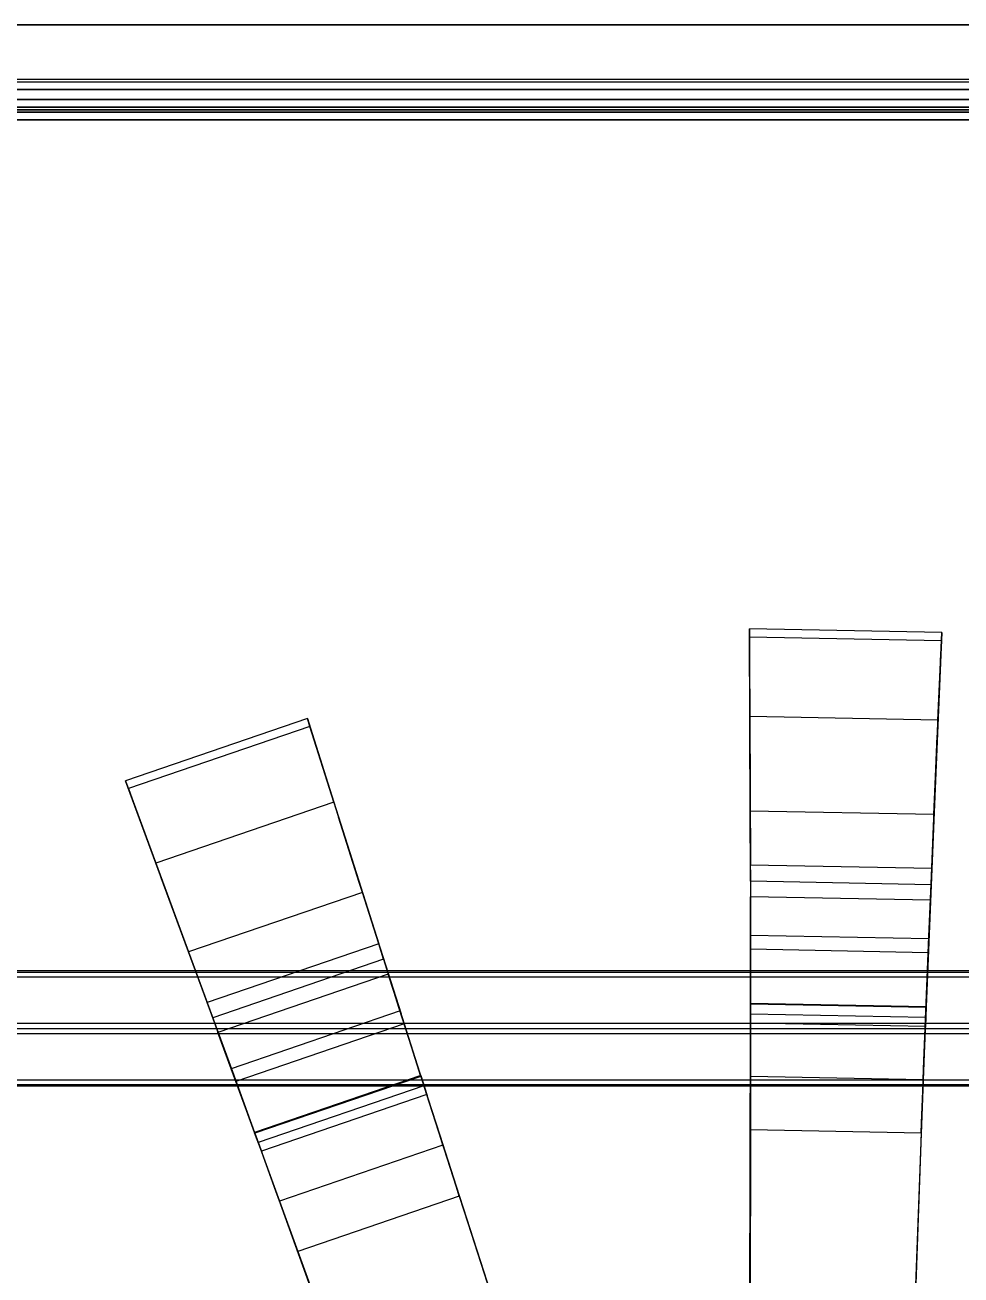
# Model space of a CAD drawing. Extents: x 11992 to 29481, y -6727 to 6811.
# Drawn here: x 14531.2 to 14623.7, y 1097.1 to 1220.6 of the extents above; entities that cross this region are included whole.
import ezdxf

# ---------------------------------------------------------------- set-up
doc = ezdxf.new("R2010")
doc.units = 0
doc.header["$MEASUREMENT"] = 0
doc.layers.get('0').update_dxf_attribs({"color": 8, "linetype": 'CONTINUOUS'})

msp = doc.modelspace()

# ---------------------------------------------------------------- linework, layer by layer
for p, q in [((17199.6, 1220.6, -40.43), (14399.59, 1220.6, -40.43)), ((14399.59, 1220.6, 379.57), (17199.6, 1220.6, 379.57)), ((14424.68, 1215.23, -2439.68), (15685.58, 1215.23, -2439.68)), ((14424.68, 1215.23, -2405.56), (15685.58, 1215.23, -2405.56)), ((14424.68, 1215.23, -2403.32), (15685.58, 1215.23, -2403.32)), ((14424.68, 1215.23, -2369.43), (15685.58, 1215.23, -2369.43)), ((14424.68, 1214.98, -2440.43), (15685.58, 1214.98, -2440.43)), ((14424.68, 1214.98, -2404.81), (15685.58, 1214.98, -2404.81)), ((14424.68, 1214.98, -2404.07), (15685.58, 1214.98, -2404.07)), ((14424.68, 1214.98, -2368.68), (15685.58, 1214.98, -2368.68)), ((14424.68, 1214.23, -2368.43), (15685.58, 1214.23, -2368.43)), ((14424.68, 1214.23, -2404.32), (15685.58, 1214.23, -2404.32)), ((14424.68, 1214.23, -2404.56), (15685.58, 1214.23, -2404.56)), ((14424.68, 1214.23, -2440.68), (15685.58, 1214.23, -2440.68)), ((14424.69, 1215.23, -75.17), (15685.58, 1215.23, -75.17)), ((14424.69, 1215.23, -1412.1), (15685.58, 1215.23, -1412.1)), ((14424.69, 1215.23, -52.17), (15685.58, 1215.23, -52.17)), ((14424.69, 1215.23, -1389.1), (15685.58, 1215.23, -1389.1)), ((14424.69, 1214.98, -75.92), (15685.58, 1214.98, -75.92)), ((14424.69, 1214.98, -1412.85), (15685.58, 1214.98, -1412.85)), ((14424.69, 1214.98, -51.42), (15685.58, 1214.98, -51.42)), ((14424.69, 1214.98, -1388.35), (15685.58, 1214.98, -1388.35)), ((14424.69, 1214.23, -51.17), (15685.58, 1214.23, -51.17)), ((14424.69, 1214.23, -1388.1), (15685.58, 1214.23, -1388.1)), ((15685.58, 1214.23, -76.17), (14424.69, 1214.23, -76.17)), ((15685.58, 1214.23, -1413.1), (14424.69, 1214.23, -1413.1)), ((14424.69, 1213.23, -51.17), (15685.58, 1213.23, -51.17)), ((14424.69, 1213.23, -1388.1), (15685.58, 1213.23, -1388.1)), ((15685.58, 1213.23, -76.17), (14424.69, 1213.23, -76.17)), ((15685.58, 1213.23, -1413.1), (14424.69, 1213.23, -1413.1)), ((14425.68, 1213.23, -2440.68), (15684.58, 1213.23, -2440.68)), ((14425.68, 1213.23, -2368.43), (15684.58, 1213.23, -2368.43)), ((14425.68, 1213.23, -2404.56), (15684.58, 1213.23, -2404.56)), ((14425.68, 1213.23, -2404.32), (15684.58, 1213.23, -2404.32)), ((15685.58, 1212.48, -75.92), (14424.69, 1212.48, -75.92)), ((14424.69, 1212.48, -51.42), (15685.58, 1212.48, -51.42)), ((15685.58, 1212.48, -1412.85), (14424.69, 1212.48, -1412.85)), ((14424.69, 1212.48, -1388.35), (15685.58, 1212.48, -1388.35)), ((15685.58, 1212.23, -1389.6), (14424.69, 1212.23, -1389.6)), ((15685.58, 1212.23, -1411.6), (14424.69, 1212.23, -1411.6)), ((15685.58, 1212.23, -52.67), (14424.69, 1212.23, -52.67)), ((15685.58, 1212.23, -75.17), (14424.69, 1212.23, -75.17)), ((15685.58, 1212.23, -1412.1), (14424.69, 1212.23, -1412.1)), ((15685.58, 1212.23, -74.67), (14424.69, 1212.23, -74.67)), ((15685.58, 1212.23, -52.17), (14424.69, 1212.23, -52.17)), ((15685.58, 1212.23, -1389.1), (14424.69, 1212.23, -1389.1)), ((14424.69, 1211.98, -1412.35), (15685.58, 1211.98, -1412.35)), ((15685.58, 1211.98, -1388.85), (14424.69, 1211.98, -1388.85)), ((14424.69, 1211.98, -75.42), (15685.58, 1211.98, -75.42)), ((15685.58, 1211.98, -51.92), (14424.69, 1211.98, -51.92)), ((14427.18, 1212.48, -2368.68), (15683.08, 1212.48, -2368.68)), ((14427.18, 1212.48, -2440.43), (15683.08, 1212.48, -2440.43)), ((14427.18, 1212.48, -2404.81), (15683.08, 1212.48, -2404.81)), ((14427.18, 1212.48, -2404.07), (15683.08, 1212.48, -2404.07)), ((14427.68, 1212.23, -2369.43), (15682.58, 1212.23, -2369.43)), ((14427.68, 1212.23, -2402.82), (15682.58, 1212.23, -2402.82)), ((14427.68, 1212.23, -2439.68), (15682.58, 1212.23, -2439.68)), ((14427.68, 1212.23, -2369.93), (15682.58, 1212.23, -2369.93)), ((14427.68, 1212.23, -2439.18), (15682.58, 1212.23, -2439.18)), ((14427.68, 1212.23, -2405.56), (15682.58, 1212.23, -2405.56)), ((14427.68, 1212.23, -2403.32), (15682.58, 1212.23, -2403.32)), ((14427.68, 1212.23, -2406.07), (15682.58, 1212.23, -2406.07)), ((14427.68, 1211.98, -2439.93), (15682.58, 1211.98, -2439.93)), ((14427.68, 1211.98, -2405.32), (15682.58, 1211.98, -2405.32)), ((14427.68, 1211.98, -2403.57), (15682.58, 1211.98, -2403.57)), ((14427.68, 1211.98, -2369.18), (15682.58, 1211.98, -2369.18)), ((15685.58, 1211.23, -1388.6), (14424.69, 1211.23, -1388.6)), ((14424.69, 1211.23, -75.67), (15685.58, 1211.23, -75.67)), ((15685.58, 1211.23, -51.67), (14424.69, 1211.23, -51.67)), ((14424.69, 1211.23, -1412.6), (15685.58, 1211.23, -1412.6)), ((14427.68, 1211.23, -2403.82), (15682.58, 1211.23, -2403.82)), ((14427.68, 1211.23, -2405.07), (15682.58, 1211.23, -2405.07)), ((14427.68, 1211.23, -2368.93), (15682.58, 1211.23, -2368.93)), ((14427.68, 1211.23, -2440.18), (15682.58, 1211.23, -2440.18)), ((14602.83, 1160.93, -356.19), (14602.84, 1158.74, -352.81)), ((14602.84, 1160.11, -343.55), (14602.83, 1160.93, -356.19)), ((14602.9, 1142.92, -345.87), (14602.83, 1160.93, -356.19)), ((14621.83, 1160.56, -356.19), (14602.83, 1160.93, -356.19)), ((14602.84, 1160.11, -343.55), (14602.84, 1158.17, -344.02)), ((14602.87, 1152.28, -328.83), (14602.84, 1160.11, -343.55)), ((14621.79, 1159.74, -343.55), (14602.84, 1160.11, -343.55)), ((14621.06, 1142.57, -345.87), (14621.83, 1160.56, -356.19)), ((14621.83, 1160.56, -356.19), (14621.73, 1158.37, -352.81)), ((14621.79, 1159.74, -343.55), (14621.83, 1160.56, -356.19)), ((14602.84, 1158.74, -352.81), (14602.9, 1143.96, -344.34)), ((14602.84, 1158.17, -344.02), (14602.84, 1158.74, -352.81)), ((14621.45, 1151.91, -328.83), (14621.79, 1159.74, -343.55)), ((14621.79, 1159.74, -343.55), (14621.71, 1157.8, -344.02)), ((14602.84, 1158.17, -344.02), (14602.87, 1150.73, -330.04)), ((14621.73, 1158.37, -352.81), (14621.1, 1143.61, -344.34)), ((14621.71, 1157.8, -344.02), (14621.39, 1150.37, -330.04)), ((14621.71, 1157.8, -344.02), (14621.73, 1158.37, -352.81)), ((14559.12, 1152.06, -1691.18), (14541.15, 1145.91, -1691.18)), ((14559.37, 1151.28, -1678.54), (14541.43, 1145.14, -1678.54)), ((14559.37, 1151.28, -1678.54), (14559.12, 1152.06, -1691.18)), ((14559.12, 1152.06, -1691.18), (14559.78, 1149.97, -1687.8)), ((14564.56, 1134.89, -1680.86), (14559.12, 1152.06, -1691.18)), ((14559.37, 1151.28, -1678.54), (14559.95, 1149.43, -1679)), ((14561.73, 1143.81, -1663.82), (14559.37, 1151.28, -1678.54)), ((14602.87, 1152.28, -328.83), (14602.87, 1150.73, -330.04)), ((14602.87, 1152.28, -328.83), (14602.91, 1137.59, -319.3)), ((14621.45, 1151.91, -328.83), (14602.87, 1152.28, -328.83)), ((14621.45, 1151.91, -328.83), (14620.84, 1137.24, -319.3)), ((14621.45, 1151.91, -328.83), (14621.39, 1150.37, -330.04)), ((14559.95, 1149.43, -1679), (14559.78, 1149.97, -1687.8)), ((14559.78, 1149.97, -1687.8), (14564.24, 1135.88, -1679.33)), ((14602.9, 1143.96, -344.34), (14602.87, 1150.73, -330.04)), ((14602.92, 1136.07, -320.52), (14602.87, 1150.73, -330.04)), ((14620.78, 1135.72, -320.52), (14621.39, 1150.37, -330.04)), ((14621.1, 1143.61, -344.34), (14621.39, 1150.37, -330.04)), ((14559.95, 1149.43, -1679), (14562.2, 1142.33, -1665.02)), ((14541.15, 1145.91, -1691.18), (14541.9, 1143.86, -1687.8)), ((14541.43, 1145.14, -1678.54), (14541.15, 1145.91, -1691.18)), ((14547.37, 1129.01, -1680.86), (14541.15, 1145.91, -1691.18)), ((14541.43, 1145.14, -1678.54), (14542.1, 1143.32, -1679)), ((14544.14, 1137.79, -1663.82), (14541.43, 1145.14, -1678.54)), ((14541.9, 1143.86, -1687.8), (14547.01, 1129.99, -1679.33)), ((14542.1, 1143.32, -1679), (14541.9, 1143.86, -1687.8)), ((14561.73, 1143.81, -1663.82), (14544.14, 1137.79, -1663.82)), ((14561.73, 1143.81, -1663.82), (14562.2, 1142.33, -1665.02)), ((14561.73, 1143.81, -1663.82), (14566.17, 1129.81, -1654.29)), ((14602.9, 1142.92, -345.87), (14602.9, 1143.96, -344.34)), ((14602.9, 1143.96, -344.34), (14602.93, 1130.32, -336.52)), ((14542.1, 1143.32, -1679), (14544.68, 1136.34, -1665.02)), ((14602.9, 1142.92, -345.87), (14602.93, 1129.28, -338.05)), ((14621.06, 1142.57, -345.87), (14602.9, 1142.92, -345.87)), ((14621.06, 1142.57, -345.87), (14620.5, 1128.93, -338.05)), ((14621.1, 1143.61, -344.34), (14620.54, 1129.98, -336.52)), ((14621.06, 1142.57, -345.87), (14621.1, 1143.61, -344.34)), ((14564.24, 1135.88, -1679.33), (14562.2, 1142.33, -1665.02)), ((14566.63, 1128.36, -1655.51), (14562.2, 1142.33, -1665.02)), ((14544.14, 1137.79, -1663.82), (14544.68, 1136.34, -1665.02)), ((14544.14, 1137.79, -1663.82), (14549.21, 1124.01, -1654.29)), ((14602.92, 1136.07, -320.52), (14602.91, 1137.59, -319.3)), ((14602.92, 1135.99, -318.27), (14602.91, 1137.59, -319.3)), ((14620.84, 1137.24, -319.3), (14602.91, 1137.59, -319.3)), ((14547.01, 1129.99, -1679.33), (14544.68, 1136.34, -1665.02)), ((14549.73, 1122.58, -1655.51), (14544.68, 1136.34, -1665.02)), ((14620.77, 1135.65, -318.27), (14620.84, 1137.24, -319.3)), ((14620.78, 1135.72, -320.52), (14620.84, 1137.24, -319.3)), ((14564.56, 1134.89, -1680.86), (14564.24, 1135.88, -1679.33)), ((14564.24, 1135.88, -1679.33), (14568.38, 1122.88, -1671.51)), ((14602.92, 1136.07, -320.52), (14602.92, 1134.46, -319.4)), ((14602.92, 1135.99, -318.27), (14602.92, 1134.46, -319.4)), ((14620.77, 1135.65, -318.27), (14602.92, 1135.99, -318.27)), ((14620.54, 1129.98, -336.52), (14620.78, 1135.72, -320.52)), ((14620.56, 1130.53, -324.37), (14620.78, 1135.72, -320.52)), ((14620.78, 1135.72, -320.52), (14620.71, 1134.11, -319.4)), ((14620.77, 1135.65, -318.27), (14620.71, 1134.11, -319.4)), ((14564.56, 1134.89, -1680.86), (14547.37, 1129.01, -1680.86)), ((14564.56, 1134.89, -1680.86), (14568.69, 1121.89, -1673.04)), ((14602.93, 1130.63, -322.23), (14602.92, 1134.46, -319.4)), ((14620.71, 1134.11, -319.4), (14602.92, 1134.46, -319.4)), ((14620.55, 1130.29, -322.23), (14620.71, 1134.11, -319.4)), ((14602.93, 1130.63, -322.23), (14602.92, 1130.87, -324.37)), ((14602.93, 1121.85, -320.11), (14602.92, 1130.87, -324.37)), ((14602.93, 1130.32, -336.52), (14602.92, 1130.87, -324.37)), ((14602.93, 1123.92, -332.86), (14602.92, 1130.87, -324.37)), ((14602.93, 1123.83, -319.02), (14602.93, 1130.63, -322.23)), ((14620.55, 1130.29, -322.23), (14602.93, 1130.63, -322.23)), ((14602.93, 1129.28, -338.05), (14602.93, 1130.32, -336.52)), ((14602.93, 1130.32, -336.52), (14602.93, 1123.92, -332.86)), ((14620.2, 1121.52, -320.11), (14620.56, 1130.53, -324.37)), ((14620.28, 1123.5, -319.02), (14620.55, 1130.29, -322.23)), ((14620.29, 1123.58, -332.86), (14620.56, 1130.53, -324.37)), ((14620.55, 1130.29, -322.23), (14620.56, 1130.53, -324.37)), ((14547.37, 1129.01, -1680.86), (14547.01, 1129.99, -1679.33)), ((14547.01, 1129.99, -1679.33), (14551.71, 1117.18, -1671.51)), ((14547.37, 1129.01, -1680.86), (14552.06, 1116.2, -1673.04)), ((14566.17, 1129.81, -1654.29), (14549.21, 1124.01, -1654.29)), ((14566.63, 1128.36, -1655.51), (14566.17, 1129.81, -1654.29)), ((14566.65, 1128.29, -1653.25), (14566.17, 1129.81, -1654.29)), ((14602.93, 1129.28, -338.05), (14602.93, 1122.87, -334.38)), ((14620.5, 1128.93, -338.05), (14602.93, 1129.28, -338.05)), ((14620.5, 1128.93, -338.05), (14620.24, 1122.54, -334.38)), ((14620.54, 1129.98, -336.52), (14620.29, 1123.58, -332.86)), ((14620.5, 1128.93, -338.05), (14620.54, 1129.98, -336.52)), ((14566.65, 1128.29, -1653.25), (14549.76, 1122.51, -1653.25)), ((14568.21, 1123.41, -1659.35), (14566.63, 1128.36, -1655.51)), ((14566.63, 1128.36, -1655.51), (14567.12, 1126.82, -1654.39)), ((14568.38, 1122.88, -1671.51), (14566.63, 1128.36, -1655.51)), ((14566.65, 1128.29, -1653.25), (14567.12, 1126.82, -1654.39)), ((15683.13, 1127.13, -76.39), (14422.24, 1127.13, -76.39)), ((14422.24, 1127.01, -77.04), (15683.13, 1127.01, -77.04)), ((15683.13, 1126.51, -76.17), (14422.24, 1126.51, -76.17)), ((15685.62, 1127.13, -1413.11), (14424.73, 1127.13, -1413.11)), ((14424.73, 1127.01, -1413.76), (15685.62, 1127.01, -1413.76)), ((15685.62, 1126.51, -1412.89), (14424.73, 1126.51, -1412.89)), ((14567.12, 1126.82, -1654.39), (14550.28, 1121.06, -1654.39)), ((14568.28, 1123.18, -1657.22), (14567.12, 1126.82, -1654.39)), ((14549.73, 1122.58, -1655.51), (14549.21, 1124.01, -1654.29)), ((14549.76, 1122.51, -1653.25), (14549.21, 1124.01, -1654.29)), ((14568.28, 1123.18, -1657.22), (14551.6, 1117.47, -1657.22)), ((14570.95, 1114.82, -1655.1), (14568.21, 1123.41, -1659.35)), ((14568.28, 1123.18, -1657.22), (14568.21, 1123.41, -1659.35)), ((14568.38, 1122.88, -1671.51), (14568.21, 1123.41, -1659.35)), ((14570.35, 1116.7, -1654.01), (14568.28, 1123.18, -1657.22)), ((14568.69, 1121.89, -1673.04), (14568.38, 1122.88, -1671.51)), ((14602.93, 1122.87, -334.38), (14602.93, 1123.92, -332.86)), ((14602.93, 1123.92, -332.86), (14602.94, 1117.75, -329.32)), ((14602.93, 1123.92, -311.66), (14602.93, 1121.96, -310.68)), ((14602.93, 1123.83, -319.02), (14602.93, 1123.92, -311.66)), ((14620.29, 1123.58, -311.66), (14602.93, 1123.92, -311.66)), ((14602.93, 1121.94, -312.72), (14602.93, 1123.9, -313.59)), ((14620.28, 1123.56, -313.59), (14602.93, 1123.9, -313.59)), ((14602.93, 1123.83, -319.02), (14602.93, 1121.85, -320.11)), ((14620.28, 1123.5, -319.02), (14602.93, 1123.83, -319.02)), ((14602.93, 1122.87, -334.38), (14602.94, 1116.71, -330.85)), ((14620.24, 1122.54, -334.38), (14602.93, 1122.87, -334.38)), ((14620.29, 1123.58, -332.86), (14620.04, 1117.42, -329.32)), ((14620.28, 1123.5, -319.02), (14620.2, 1121.52, -320.11)), ((14620.29, 1123.58, -311.66), (14620.21, 1121.63, -310.68)), ((14620.21, 1121.6, -312.72), (14620.28, 1123.56, -313.59)), ((14620.24, 1122.54, -334.38), (14620.29, 1123.58, -332.86)), ((14620.29, 1123.58, -311.66), (14620.28, 1123.56, -313.59)), ((14620.28, 1123.5, -319.02), (14620.28, 1123.56, -313.59)), ((15683.13, 1121.95, -85.8), (14422.24, 1121.94, -85.8)), ((15685.62, 1121.95, -1422.53), (14424.73, 1121.94, -1422.53)), ((14549.73, 1122.58, -1655.51), (14550.28, 1121.06, -1654.39)), ((14549.76, 1122.51, -1653.25), (14550.28, 1121.06, -1654.39)), ((14568.69, 1121.89, -1673.04), (14552.06, 1116.2, -1673.04)), ((14568.69, 1121.89, -1673.04), (14570.64, 1115.79, -1669.37)), ((14602.8, 1066.07, -284.73), (14602.93, 1121.94, -312.72)), ((14602.81, 1067.04, -283.17), (14602.93, 1121.96, -310.68)), ((14602.93, 1121.96, -310.68), (14602.93, 1121.85, -320.11)), ((14620.21, 1121.63, -310.68), (14602.93, 1121.96, -310.68)), ((14602.94, 1112.46, -326.29), (14602.93, 1121.94, -312.72)), ((14602.94, 1117.75, -329.32), (14602.93, 1121.85, -320.11)), ((14618.16, 1065.77, -284.73), (14620.21, 1121.6, -312.72)), ((14618.2, 1066.74, -283.17), (14620.21, 1121.63, -310.68)), ((14619.84, 1112.13, -326.29), (14620.21, 1121.6, -312.72)), ((14620.24, 1122.54, -334.38), (14620, 1116.37, -330.85)), ((14620.04, 1117.42, -329.32), (14620.2, 1121.52, -320.11)), ((14620.21, 1121.6, -312.72), (14620.2, 1121.52, -320.11)), ((14620.21, 1121.6, -312.72), (14620.21, 1121.63, -310.68)), ((14422.24, 1121.44, -86.24), (15683.13, 1121.45, -86.24)), ((14422.24, 1120.94, -85.8), (15683.13, 1120.95, -85.8)), ((14424.73, 1121.44, -1422.96), (15685.62, 1121.45, -1422.96)), ((14424.73, 1120.94, -1422.53), (15685.62, 1120.95, -1422.53)), ((14551.6, 1117.47, -1657.22), (14550.28, 1121.06, -1654.39)), ((14551.6, 1117.47, -1657.22), (14551.51, 1117.7, -1659.35)), ((14554.61, 1109.23, -1655.1), (14551.51, 1117.7, -1659.35)), ((14551.71, 1117.18, -1671.51), (14551.51, 1117.7, -1659.35)), ((14553.9, 1111.16, -1667.84), (14551.51, 1117.7, -1659.35)), ((14553.93, 1111.09, -1654.01), (14551.6, 1117.47, -1657.22)), ((14552.06, 1116.2, -1673.04), (14551.71, 1117.18, -1671.51)), ((14551.71, 1117.18, -1671.51), (14553.9, 1111.16, -1667.84)), ((14570.32, 1116.78, -1646.65), (14553.9, 1111.17, -1646.65)), ((14570.33, 1116.76, -1648.58), (14553.91, 1111.14, -1648.58)), ((14570.35, 1116.7, -1654.01), (14553.93, 1111.09, -1654.01)), ((14570.32, 1116.78, -1646.65), (14570.33, 1116.76, -1648.58)), ((14570.32, 1116.78, -1646.65), (14570.92, 1114.92, -1645.67)), ((14570.93, 1114.9, -1647.71), (14570.33, 1116.76, -1648.58)), ((14570.35, 1116.7, -1654.01), (14570.33, 1116.76, -1648.58)), ((14570.35, 1116.7, -1654.01), (14570.95, 1114.82, -1655.1)), ((14602.94, 1116.71, -330.85), (14602.93, 1111.42, -327.82)), ((14602.94, 1116.71, -330.85), (14602.94, 1117.75, -329.32)), ((14602.94, 1117.75, -329.32), (14602.94, 1112.46, -326.29)), ((14620, 1116.37, -330.85), (14602.94, 1116.71, -330.85)), ((14620.04, 1117.42, -329.32), (14619.84, 1112.13, -326.29)), ((14620, 1116.37, -330.85), (14620.04, 1117.42, -329.32)), ((14422.24, 1116.38, -76.17), (15683.13, 1116.38, -76.17)), ((15683.13, 1115.88, -77.04), (14422.24, 1115.88, -77.04)), ((14422.24, 1115.76, -76.39), (15683.13, 1115.76, -76.39)), ((14424.73, 1116.38, -1412.89), (15685.62, 1116.38, -1412.89)), ((15685.62, 1115.88, -1413.76), (14424.73, 1115.88, -1413.76)), ((14424.73, 1115.76, -1413.11), (15685.62, 1115.76, -1413.11)), ((14552.06, 1116.2, -1673.04), (14554.26, 1110.18, -1669.37)), ((14570.64, 1115.79, -1669.37), (14554.26, 1110.18, -1669.37)), ((14570.64, 1115.79, -1669.37), (14572.52, 1109.91, -1665.84)), ((14570.64, 1115.79, -1669.37), (14572.2, 1110.91, -1664.31)), ((14620, 1116.37, -330.85), (14619.8, 1111.09, -327.82)), ((14570.92, 1114.92, -1645.67), (14554.57, 1109.33, -1645.67)), ((14587.8, 1062.66, -1618.16), (14570.92, 1114.92, -1645.67)), ((14570.93, 1114.9, -1647.71), (14570.92, 1114.92, -1645.67)), ((14588.1, 1061.73, -1619.72), (14570.93, 1114.9, -1647.71)), ((14570.93, 1114.9, -1647.71), (14570.95, 1114.82, -1655.1)), ((14573.82, 1105.87, -1661.28), (14570.93, 1114.9, -1647.71)), ((14572.2, 1110.91, -1664.31), (14570.95, 1114.82, -1655.1)), ((14602.94, 1112.46, -326.29), (14602.77, 1060.68, -296.61)), ((14602.93, 1111.42, -327.82), (14602.94, 1112.46, -326.29)), ((14619.84, 1112.13, -326.29), (14617.98, 1060.38, -296.61)), ((14619.8, 1111.09, -327.82), (14619.84, 1112.13, -326.29)), ((14553.9, 1111.17, -1646.65), (14554.57, 1109.33, -1645.67)), ((14553.9, 1111.17, -1646.65), (14553.91, 1111.14, -1648.58)), ((14554.26, 1110.18, -1669.37), (14553.9, 1111.16, -1667.84)), ((14553.9, 1111.16, -1667.84), (14556.01, 1105.37, -1664.31)), ((14554.58, 1109.31, -1647.71), (14553.91, 1111.14, -1648.58)), ((14553.93, 1111.09, -1654.01), (14553.91, 1111.14, -1648.58)), ((14553.93, 1111.09, -1654.01), (14554.61, 1109.23, -1655.1)), ((14572.52, 1109.91, -1665.84), (14572.2, 1110.91, -1664.31)), ((14572.2, 1110.91, -1664.31), (14573.82, 1105.87, -1661.28)), ((14602.93, 1111.42, -327.82), (14602.77, 1059.64, -298.14)), ((14619.8, 1111.09, -327.82), (14602.93, 1111.42, -327.82)), ((14619.8, 1111.09, -327.82), (14617.95, 1059.34, -298.14)), ((14554.26, 1110.18, -1669.37), (14556.37, 1104.39, -1665.84)), ((14554.58, 1109.31, -1647.71), (14554.57, 1109.33, -1645.67)), ((14573.24, 1057.67, -1618.16), (14554.57, 1109.33, -1645.67)), ((14573.57, 1056.76, -1619.72), (14554.58, 1109.31, -1647.71)), ((14554.58, 1109.31, -1647.71), (14554.61, 1109.23, -1655.1)), ((14557.82, 1100.4, -1661.28), (14554.58, 1109.31, -1647.71)), ((14556.01, 1105.37, -1664.31), (14554.61, 1109.23, -1655.1)), ((14572.52, 1109.91, -1665.84), (14556.37, 1104.39, -1665.84)), ((14572.52, 1109.91, -1665.84), (14574.14, 1104.88, -1662.8)), ((14574.14, 1104.88, -1662.8), (14573.82, 1105.87, -1661.28)), ((14573.82, 1105.87, -1661.28), (14589.77, 1056.61, -1631.6)), ((14556.37, 1104.39, -1665.84), (14556.01, 1105.37, -1664.31)), ((14556.01, 1105.37, -1664.31), (14557.82, 1100.4, -1661.28)), ((14556.37, 1104.39, -1665.84), (14558.18, 1099.42, -1662.8)), ((14574.14, 1104.88, -1662.8), (14558.18, 1099.42, -1662.8)), ((14574.14, 1104.88, -1662.8), (14590.1, 1055.62, -1633.13)), ((14558.18, 1099.42, -1662.8), (14557.82, 1100.4, -1661.28)), ((14557.82, 1100.4, -1661.28), (14575.38, 1051.69, -1631.6)), ((14558.18, 1099.42, -1662.8), (14575.73, 1050.7, -1633.13))]:
    msp.add_line(p, q)

doc.saveas('drawing.dxf')
